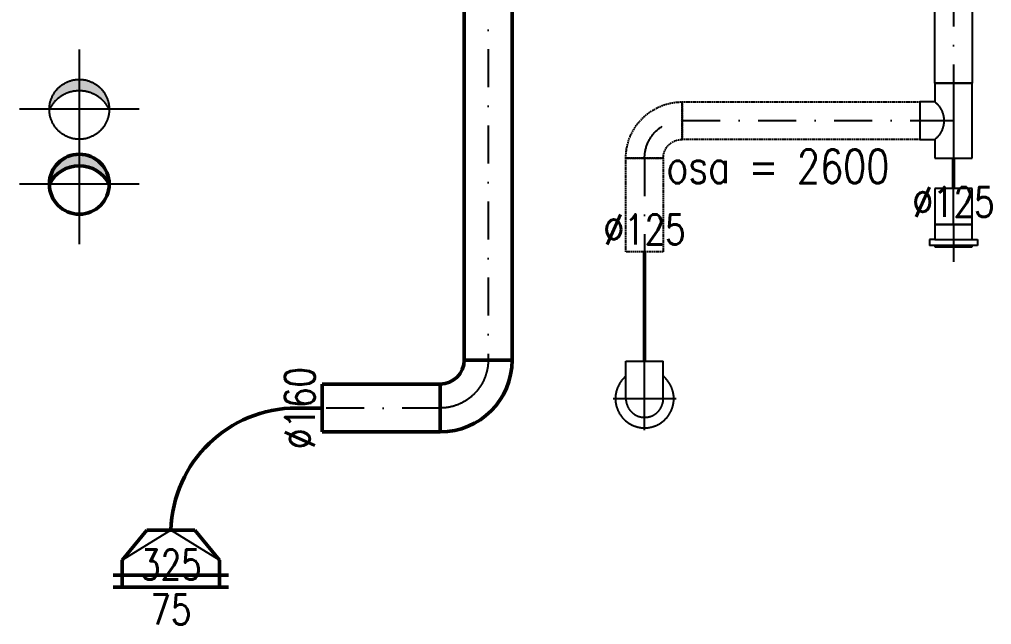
# Model space of a CAD drawing. Header units: millimetres. Extents: x -5302 to 21798, y 61761 to 66330.
# Drawn here: x 15323 to 18571, y 61986 to 64006 of the extents above; entities that cross this region are included whole.
import ezdxf
from ezdxf.enums import TextEntityAlignment as Align

# ---------------------------------------------------------------- set-up
doc = ezdxf.new("R2010")
doc.units = ezdxf.units.MM
doc.header["$LTSCALE"] = 10
for name, pattern in [('_aa', [1.4, 0.5, -0.2, 0.5, -0.2]), ('DASHDOT', [25.4, 12.7, -6.35, 0, -6.35]), ('DASHED', [19.05, 12.7, -6.35]), ('KOLEJE', [0])]:
    doc.linetypes.add(name, pattern=pattern)
doc.layers.get('0').update_dxf_attribs({"color": 3})
for name, color, linetype, lineweight in [('V-flexo_osy', 3, 'KOLEJE', 50), ('V-objekty', 3, 'Continuous', 50), ('V-tvarovky', 3, 'Continuous', 50)]:
    doc.layers.add(name, color=color, linetype=linetype, lineweight=lineweight)
for name, color, linetype in [('V-objekty-popis', 3, 'Continuous'), ('V-tvarovky-popis', 3, 'Continuous'), ('VZT_EXHAUST', 3, '_aa'), ('VZT_EXHAUST-popis', 3, 'Continuous')]:
    doc.layers.add(name, color=color, linetype=linetype)
doc.styles.add('ROMANS', font='romans.shx', dxfattribs={"width": 0.8})
doc.styles.get("Standard").update_dxf_attribs({"font": 'simplex.shx', "width": 0.8})
doc.linetypes.add('KOLEJE_2', pattern='A,2,[141,CADKON.SHX,S=3,R=0,X=0,Y=0],1.5', length=3.5)

# ---------------------------------------------------------------- blocks, each defined once
blk = doc.blocks.new('*U106')
at = {"linetype": 'ByBlock', "lineweight": -2, "ltscale": 2000}
blk.add_hatch(color=0, dxfattribs=at).paths.add_polyline_path([(0, 100, 0.414214), (-100, 0, 0.414214), (0, -100, -0.618034)])
at = {"color": 2, "linetype": 'DASHDOT', "lineweight": 25, "ltscale": 2000}
for p, q in [((0, 200), (0, -200)), ((-200, 0), (200, 0))]:
    blk.add_line(p, q, dxfattribs=at)
at = {"color": 0, "linetype": 'ByBlock', "lineweight": -2, "ltscale": 2000}
blk.add_circle((0, 0), 100, dxfattribs=at)
blk.add_arc((50, 0), 111.8, 116.5651, 243.4349, dxfattribs=at)
blk = doc.blocks.new('*U107')
at = {"linetype": 'ByBlock', "lineweight": -2, "ltscale": 2000}
blk.add_hatch(color=0, dxfattribs=at).paths.add_polyline_path([(0, 100, 0.414214), (-100, 0, 0.414214), (0, -100, -0.618034)])
at = {"color": 2, "linetype": 'DASHDOT', "lineweight": 25, "ltscale": 2000}
for p, q in [((0, 200), (0, -200)), ((-200, 0), (200, 0))]:
    blk.add_line(p, q, dxfattribs=at)
at = {"color": 0, "linetype": 'ByBlock', "lineweight": -2, "ltscale": 2000}
blk.add_circle((0, 0), 100, dxfattribs=at)
blk.add_arc((50, 0), 111.8, 116.5651, 243.4349, dxfattribs=at)
blk = doc.blocks.new('*U76', base_point=(162.5, 40))
at = {"color": 0, "linetype": 'ByBlock', "lineweight": -2, "ltscale": 2000}
for points in [[(0, 0), (325, 0), (325, 40), (0, 40), (0, 0)], [(0, 0), (-30, 0)], [(325, 0), (355, 0)]]:
    blk.add_lwpolyline(points, dxfattribs=at)
blk = doc.blocks.new('*U77')
at = {"color": 0, "linetype": 'ByBlock', "lineweight": -2, "ltscale": 2000}
for p, q in [((0, 162.5), (0, 192.5)), ((50, 162.5), (0, 162.5)), ((0, 162.5), (0, 162.5)), ((0, 162.5), (0, -162.5)), ((50, 162.5), (150, 80)), ((150, 80), (150, 80)), ((150, 80), (150, -80)), ((150, 80), (150, 80)), ((150, -80), (50, -162.5)), ((150, -80), (150, -80)), ((150, -80), (150, -80)), ((50, -162.5), (0, -162.5)), ((0, -162.5), (0, -192.5)), ((0, -162.5), (0, -162.5))]:
    blk.add_line(p, q, dxfattribs=at)
at = {"color": 2, "linetype": 'DASHDOT', "lineweight": 25, "ltscale": 2000}
for p, q in [((50, 162.5), (150, 0)), ((150, 0), (50, -162.5))]:
    blk.add_line(p, q, dxfattribs=at)
blk = doc.blocks.new('*U99', base_point=(-125, 0))
at = {"color": 0, "linetype": 'ByBlock', "lineweight": -2, "ltscale": 2000}
for p, q in [((-62.5, 112.5), (62.5, 112.5)), ((-62.5, 62.5), (-62.5, 112.5)), ((62.5, 112.5), (62.5, 62.5)), ((-125, 62.5), (-62.5, 62.5)), ((-125, 62.5), (-125, -62.5)), ((62.5, 62.5), (125, 62.5)), ((125, 62.5), (125, -62.5)), ((125, -62.5), (-125, -62.5))]:
    blk.add_line(p, q, dxfattribs=at)
at = {"color": 2, "linetype": 'DASHDOT', "lineweight": 25, "ltscale": 2000}
for p, q in [((0, 112.5), (0, 0)), ((-125, 0), (125, 0))]:
    blk.add_line(p, q, dxfattribs=at)
at = {"color": 0, "linetype": 'ByBlock', "lineweight": -2, "ltscale": 2000}
blk.add_arc((0, 112.5), 80, 218.6598, 321.3402, dxfattribs=at)
blk = doc.blocks.new('*U100', base_point=(0, 20))
at = {"color": 2, "linetype": 'DASHED', "lineweight": 25, "ltscale": 2000}
blk.add_line((0, 70), (0, -55), dxfattribs=at)
at = {"color": 0, "linetype": 'ByBlock', "lineweight": -2, "ltscale": 2000}
for p, q in [((-62.5, 20), (-80, 20)), ((-80, 20), (-80, 0)), ((80, 0), (-80, 0)), ((62.5, 20), (80, 20)), ((80, 20), (80, 0))]:
    blk.add_line(p, q, dxfattribs=at)
blk.add_lwpolyline([(-62.5, 20), (62.5, 20), (62.5, 70), (-62.5, 70)], close=True, dxfattribs=at)
for points in [[(-62.5, 0), (-62.5, -5)], [(-62.5, -5), (62.5, -5), (62.5, 0)]]:
    blk.add_lwpolyline(points, dxfattribs=at)
blk = doc.blocks.new('*U102', base_point=(120, 0))
at = {"color": 0, "linetype": 'ByBlock', "lineweight": -2, "ltscale": 2000}
for p, q in [((0, 125), (0, 0)), ((120, 125), (0, 125)), ((120, 0), (120, 125)), ((0, 0), (120, 0))]:
    blk.add_line(p, q, dxfattribs=at)
at = {"color": 2, "linetype": 'DASHDOT', "lineweight": 25, "ltscale": 2000}
blk.add_line((0, 62.5), (120, 62.5), dxfattribs=at)
blk = doc.blocks.new('*U103')
at = {"color": 2, "linetype": 'DASHDOT', "lineweight": 25, "ltscale": 2000}
for p, q in [((0, 105), (0, -105)), ((-105, 0), (0, 0))]:
    blk.add_line(p, q, dxfattribs=at)
at = {"color": 0, "linetype": 'ByBlock', "lineweight": -2, "ltscale": 2000}
for p, q in [((0, 62.5), (125, 62.5)), ((125, 62.5), (125, -62.5)), ((0, -62.5), (125, -62.5))]:
    blk.add_line(p, q, dxfattribs=at)
at = {"color": 2, "linetype": 'KOLEJE', "lineweight": 25, "ltscale": 2000}
blk.add_lwpolyline([(0, 0), (125, 0)], dxfattribs=at)
at = {"color": 0, "linetype": 'ByBlock', "lineweight": -2, "ltscale": 2000}
for radius, start, end in [(97.6, 39.8056, 320.1944), (62.5, 90, 270)]:
    blk.add_arc((0, 0), radius, start, end, dxfattribs=at)
blk = doc.blocks.new('*U104', base_point=(160, 0))
at = {"color": 0, "lineweight": -2, "ltscale": 2000}
for p, q in [((0, 240), (0, 80)), ((0, 240), (0, 240)), ((0, 80), (0, 80)), ((80, 0), (240, 0)), ((80, 0), (80, 0)), ((240, 0), (240, 0))]:
    blk.add_line(p, q, dxfattribs=at)
at = {"color": 2, "linetype": 'DASHDOT', "lineweight": 25, "ltscale": 2000}
for p, q in [((0, 160), (0, 160)), ((160, 0), (160, 0))]:
    blk.add_line(p, q, dxfattribs=at)
at = {"color": 0, "lineweight": -2, "ltscale": 2000}
for radius in [240, 80]:
    blk.add_arc((0, 0), radius, 0, 90, dxfattribs=at)
at = {"color": 2, "linetype": 'DASHDOT', "lineweight": 25, "ltscale": 2000}
blk.add_arc((0, 0), 160, 0, 90, dxfattribs=at)
blk = doc.blocks.new('*U182')
at = {"color": 0, "linetype": 'ByBlock', "lineweight": -2, "ltscale": 2000}
for p, q in [((0, 125), (0, 0)), ((316.38, 125), (0, 125)), ((316.38, 0), (316.38, 125)), ((0, 0), (316.38, 0))]:
    blk.add_line(p, q, dxfattribs=at)
at = {"color": 2, "linetype": 'DASHDOT', "lineweight": 25}
blk.add_line((0, 62.5), (316.38, 62.5), dxfattribs=at)
blk = doc.blocks.new('*U183', base_point=(125, 0))
at = {"color": 0, "lineweight": -2}
for p, q in [((0, 187.5), (0, 62.5)), ((0, 187.5), (0, 187.5)), ((0, 62.5), (0, 62.5)), ((62.5, 0), (187.5, 0)), ((62.5, 0), (62.5, 0)), ((187.5, 0), (187.5, 0))]:
    blk.add_line(p, q, dxfattribs=at)
at = {"color": 2, "linetype": 'DASHDOT', "lineweight": 25}
for p, q in [((0, 125), (0, 125)), ((125, 0), (125, 0))]:
    blk.add_line(p, q, dxfattribs=at)
at = {"color": 0, "lineweight": -2}
for radius in [187.5, 62.5]:
    blk.add_arc((0, 0), radius, 0, 90, dxfattribs=at)
at = {"color": 2, "linetype": 'DASHDOT', "lineweight": 25}
blk.add_arc((0, 0), 125, 0, 90, dxfattribs=at)
blk = doc.blocks.new('*U184', base_point=(313.18, 62.5))
at = {"color": 0, "linetype": 'ByBlock', "lineweight": -2}
for p, q in [((0, 125), (0, 0)), ((313.18, 125), (0, 125)), ((313.18, 0), (313.18, 125)), ((0, 0), (313.18, 0))]:
    blk.add_line(p, q, dxfattribs=at)
at = {"color": 2, "linetype": 'DASHDOT', "lineweight": 25}
blk.add_line((0, 62.5), (313.18, 62.5), dxfattribs=at)
blk = doc.blocks.new('*U185', base_point=(794.76, 62.5))
at = {"color": 0, "linetype": 'ByBlock', "lineweight": -2}
for p, q in [((0, 125), (0, 0)), ((794.76, 125), (0, 125)), ((794.76, 0), (794.76, 125)), ((0, 0), (794.76, 0))]:
    blk.add_line(p, q, dxfattribs=at)
at = {"color": 2, "linetype": 'DASHDOT', "lineweight": 25}
blk.add_line((0, 62.5), (794.76, 62.5), dxfattribs=at)
blk = doc.blocks.new('*U195', base_point=(0, 80))
at = {"color": 0, "linetype": 'ByBlock', "lineweight": -2, "ltscale": 2000}
for p, q in [((0, 160), (0, 0)), ((394.04, 160), (0, 160)), ((394.04, 0), (394.04, 160)), ((0, 0), (394.04, 0))]:
    blk.add_line(p, q, dxfattribs=at)
at = {"color": 2, "linetype": 'DASHDOT', "lineweight": 25}
blk.add_line((0, 80), (394.04, 80), dxfattribs=at)
blk = doc.blocks.new('*U242', base_point=(0, 80))
at = {"color": 0, "linetype": 'ByBlock', "lineweight": -2, "ltscale": 2000}
for p, q in [((0, 160), (0, 0)), ((1800, 160), (0, 160)), ((1800, 0), (1800, 160)), ((0, 0), (1800, 0))]:
    blk.add_line(p, q, dxfattribs=at)
at = {"color": 2, "linetype": 'DASHDOT', "lineweight": 25}
blk.add_line((0, 80), (1800, 80), dxfattribs=at)

msp = doc.modelspace()

# ---------------------------------------------------------------- linework, layer by layer
at = {"layer": 'V-flexo_osy', "linetype": 'KOLEJE_2', "ltscale": 2}
for points in [[(18444.1, 63542.9), (18444.1, 63441.3)], [(17411.8, 62864.9), (17411.8, 63229.8)]]:
    msp.add_lwpolyline(points, dxfattribs=at)
msp.add_lwpolyline([(16335, 62708.6), (16249.3, 62708.6, 0.405584), (15829.2, 62300.7, -0.22001)], format="xyb", dxfattribs=at)

# ---------------------------------------------------------------- block references
at = {"layer": 'V-objekty', "ltscale": 2000, "xscale": -1, "rotation": 270.0000000000091}
msp.add_blockref('*U77', (15829.2, 62150.7), dxfattribs=at)
at = {"layer": 'V-objekty', "ltscale": 2000, "xscale": -1}
msp.add_blockref('*U76', (15829.2, 62150.7), dxfattribs=at)
at = {"layer": 'V-tvarovky', "ltscale": 2000}
for name, p, rotation in [('*U242', (16889.1, 64668.6), 270.0000000000103), ('*U107', (15523.2, 63455.7), 270)]:
    msp.add_blockref(name, p, dxfattribs=dict(at, rotation=rotation))
at = {"layer": 'V-tvarovky', "ltscale": 2000, "xscale": -1, "rotation": 180}
msp.add_blockref('*U104', (16889.1, 62868.6), dxfattribs=at)
at = {"layer": 'V-tvarovky', "ltscale": 2000, "xscale": -1}
msp.add_blockref('*U195', (16729.1, 62708.6), dxfattribs=at)
at = {"layer": 'VZT_EXHAUST', "ltscale": 2000, "xscale": -1}
for name, p, rotation in [('*U182', (18506.6, 64109.3), 90.00000000000959), ('*U99', (18444.1, 63792.9), 90.00000000000622), ('*U185', (18331.6, 63667.9), 180), ('*U184', (17411.8, 63229.8), 90)]:
    msp.add_blockref(name, p, dxfattribs=dict(at, rotation=rotation))
at = {"layer": 'VZT_EXHAUST', "ltscale": 200}
for name, p, rotation in [('*U106', (15523.2, 63705.7), 270.0000000000009), ('*U103', (17411.8, 62739.9), 90.00000000000813)]:
    msp.add_blockref(name, p, dxfattribs=dict(at, rotation=rotation))
at = {"layer": 'VZT_EXHAUST', "ltscale": 2000, "xscale": -1}
msp.add_blockref('*U183', (17411.8, 63542.9), dxfattribs=at)
at = {"layer": 'VZT_EXHAUST', "ltscale": 2000, "rotation": 90.00000000000878}
msp.add_blockref('*U102', (18506.6, 63441.3), dxfattribs=at)
at = {"layer": 'VZT_EXHAUST', "ltscale": 200}
msp.add_blockref('*U100', (18444.1, 63271.3), dxfattribs=at)

# ---------------------------------------------------------------- texts
at = {"layer": 'V-objekty-popis', "color": 3, "width": 0.8}
msp.add_text('325', height=100, dxfattribs=at).set_placement((15829.2, 62135.7), align=Align.CENTER)
msp.add_text('75', height=100, dxfattribs=at).set_placement((15829.2, 62085.7), align=Align.TOP_CENTER)
at = {"layer": 'V-tvarovky', "ltscale": 2000, "insert": (17485, 63571.7, -4800), "char_height": 150, "width": 1946.022, "attachment_point": 1, "rotation": 0, "style": 'ROMANS'}
msp.add_mtext('\\A1;{\\Fromans|c238;\\H0.75x;osa = 2600}', dxfattribs=at)
at = {"layer": 'V-tvarovky-popis', "color": 3, "width": 0.8}
msp.add_text('%%c160', height=100, rotation=90, dxfattribs=at).set_placement((16310, 62708.6), align=Align.CENTER)
at = {"layer": 'VZT_EXHAUST-popis', "color": 3, "width": 0.8}
for p in [(18444.1, 63346.3), (17411.8, 63254.8)]:
    msp.add_text('%%c125', height=100, dxfattribs=at).set_placement(p, align=Align.CENTER)

doc.saveas('drawing.dxf')
